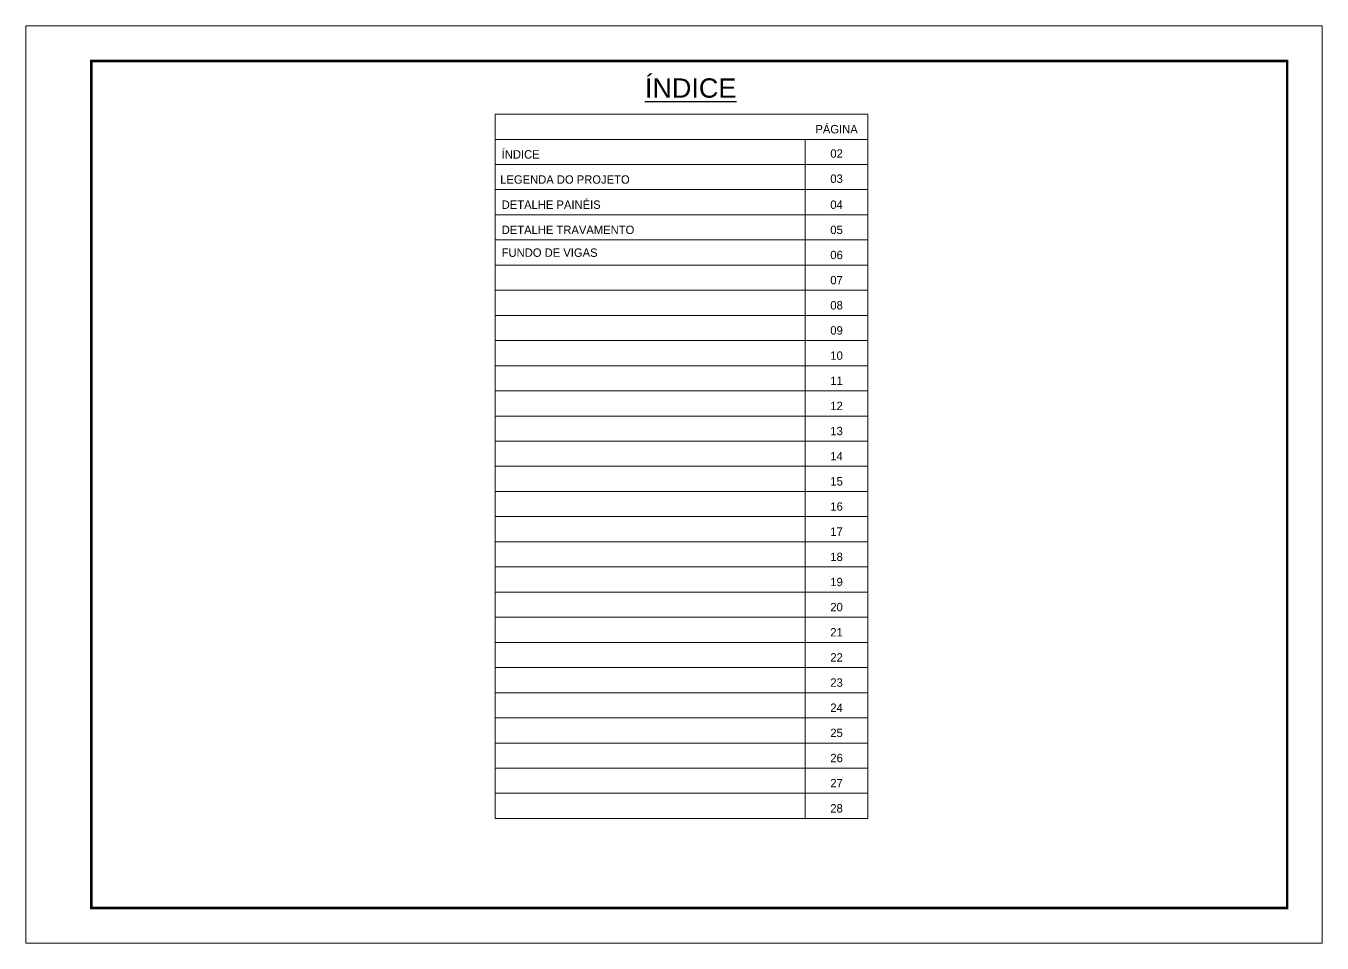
# Model space of a CAD drawing. Extents: x 1813 to 8067, y 422 to 2621.
# Drawn here: x 3398 to 4883, y 1571 to 2621 of the extents above; entities that cross this region are included whole.
import ezdxf
from ezdxf.enums import TextEntityAlignment as Align

# ---------------------------------------------------------------- set-up
doc = ezdxf.new("R2010")
doc.units = 0
doc.layers.add('CARIMBO', color=255, linetype='Continuous', lineweight=9)
doc.layers.add('Folhas', color=255, linetype='Continuous', lineweight=9)
doc.styles.add('ARIAL', font='arial.ttf')
doc.styles.add('Tecnologia', font='')
doc.styles.get('Tecnologia').set_extended_font_data('Forgotten Futurist')

msp = doc.modelspace()

# ---------------------------------------------------------------- linework, layer by layer
at = {"layer": 'CARIMBO'}
for p, q in [((3935.89, 2519.58), (4362.97, 2519.58)), ((3935.89, 2519.58), (4362.97, 2519.58)), ((3935.89, 2519.58), (3935.89, 1713.28)), ((4362.97, 2519.58), (4362.97, 1713.28)), ((3935.89, 2490.78), (4362.97, 2490.78)), ((3935.89, 2490.78), (4362.97, 2490.78)), ((3935.89, 2490.78), (4362.97, 2490.78)), ((4291.15, 2490.78), (4291.15, 1713.28)), ((3935.89, 2461.98), (4362.97, 2461.98)), ((3935.89, 2433.19), (4362.97, 2433.19)), ((3935.89, 2404.39), (4362.97, 2404.39)), ((3935.89, 2375.6), (4362.97, 2375.6)), ((3935.89, 2346.8), (4362.97, 2346.8)), ((3935.89, 2318), (4362.97, 2318)), ((3935.89, 2289.21), (4362.97, 2289.21)), ((3935.89, 2260.41), (4362.97, 2260.41)), ((3935.89, 2231.62), (4362.97, 2231.62)), ((3935.89, 2202.82), (4362.97, 2202.82)), ((3935.89, 2174.02), (4362.97, 2174.02)), ((3935.89, 2145.23), (4362.97, 2145.23)), ((3935.89, 2116.43), (4362.97, 2116.43)), ((3935.89, 2087.63), (4362.97, 2087.63)), ((3935.89, 2058.84), (4362.97, 2058.84)), ((3935.89, 2030.04), (4362.97, 2030.04)), ((3935.89, 2001.25), (4362.97, 2001.25)), ((3935.89, 1972.45), (4362.97, 1972.45)), ((3935.89, 1943.65), (4362.97, 1943.65)), ((3935.89, 1914.86), (4362.97, 1914.86)), ((3935.89, 1886.06), (4362.97, 1886.06)), ((3935.89, 1857.26), (4362.97, 1857.26)), ((3935.89, 1828.47), (4362.97, 1828.47)), ((3935.89, 1799.67), (4362.97, 1799.67)), ((3935.89, 1770.88), (4362.97, 1770.88)), ((3935.89, 1742.08), (4362.97, 1742.08)), ((3935.89, 1713.28), (4362.97, 1713.28))]:
    msp.add_line(p, q, dxfattribs=at)
at = {"layer": 'Folhas'}
msp.add_lwpolyline([(3398.3, 1570.63), (4883.3, 1570.63), (4883.3, 2620.63), (3398.3, 2620.63)], close=True, dxfattribs=at)
at = {"layer": 'Folhas', "color": 30, "const_width": 3}
msp.add_lwpolyline([(3473.3, 1610.63), (4843.3, 1610.63), (4843.3, 2580.63), (3473.3, 2580.63)], close=True, dxfattribs=at)

# ---------------------------------------------------------------- texts
at = {"color": 0, "linetype": 'Continuous', "ltscale": 5, "style": 'ARIAL'}
msp.add_text('%%UÍNDICE', height=22.118, dxfattribs=at).set_placement((4159.88, 2538.48), align=Align.CENTER)
at = {"layer": 'CARIMBO', "style": 'Tecnologia'}
for s, p in [('PÁGINA', (4327.06, 2497.59)), ('02', (4327.06, 2469.76)), ('03', (4327.06, 2440.96)), ('04', (4327.06, 2411.2)), ('05', (4327.06, 2382.4)), ('06', (4327.06, 2353.61)), ('07', (4327.06, 2324.81)), ('08', (4327.06, 2296.01)), ('09', (4327.06, 2267.22)), ('10', (4327.06, 2238.42)), ('11', (4327.06, 2209.63)), ('12', (4327.06, 2180.83)), ('13', (4327.06, 2152.03)), ('14', (4327.06, 2123.24)), ('15', (4327.06, 2094.44)), ('16', (4327.06, 2065.64)), ('17', (4327.06, 2036.85)), ('18', (4327.06, 2008.05)), ('19', (4327.06, 1979.26)), ('20', (4327.06, 1950.46)), ('21', (4327.06, 1921.66)), ('22', (4327.06, 1892.87)), ('23', (4327.06, 1864.07)), ('24', (4327.06, 1835.27)), ('25', (4327.06, 1806.48)), ('26', (4327.06, 1777.68)), ('27', (4327.06, 1748.89)), ('28', (4327.06, 1720.09))]:
    msp.add_text(s, height=9.599, dxfattribs=at).set_placement(p, align=Align.CENTER)
for s, height, p in [('ÍNDICE', 9.599, (3943.39, 2468.79)), ('LEGENDA DO PROJETO', 9.5987, (3941.68, 2440)), ('DETALHE PAINÉIS', 9.5987, (3943.39, 2411.2)), ('DETALHE TRAVAMENTO', 9.5987, (3943.39, 2382.4)), ('FUNDO DE VIGAS', 9.5987, (3943.39, 2356.28))]:
    msp.add_text(s, height=height, dxfattribs=at).set_placement(p)

doc.saveas('drawing.dxf')
